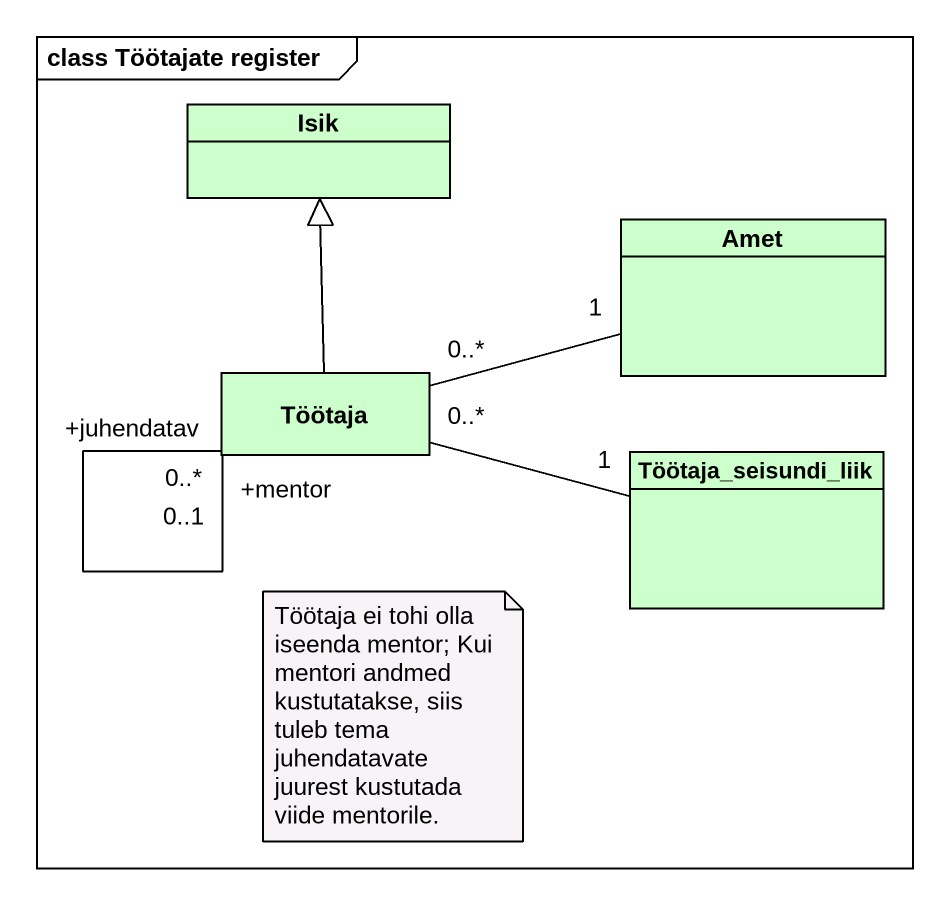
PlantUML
@startuml
mainframe class Töötajate register
hide circle
hide empty members
class Isik #CCFFCC
class Amet #CCFFCC
class Töötaja #CCFFCC
class Töötaja_seisundi_liik #CCFFCC
Amet "1" -left- "0..*" Töötaja
Töötaja -up-|> Isik
Töötaja "+juhendatav\n0..*" -- "+mentor\n0..1" Töötaja
Töötaja_seisundi_liik "1" -left- "0..*" Töötaja
note as N1
  Töötaja ei tohi olla iseenda mentor; Kui mentori andmed kustutatakse, siis tuleb tema juhendatavate juurest kustutada viide mentorile.
end note
@enduml
